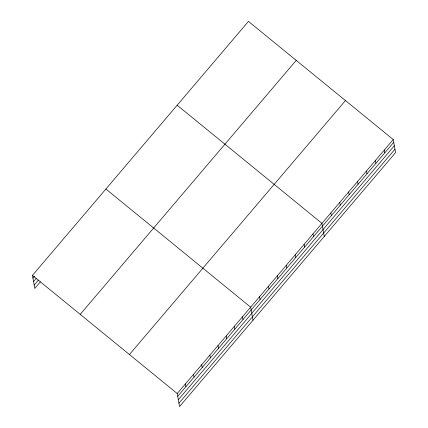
<?xml version="1.0" encoding="UTF-8"?>
<svg xmlns="http://www.w3.org/2000/svg" width="428" height="428" viewBox="0 0 428 428"><rect width="100%" height="100%" fill="white"/><g stroke="black" fill="none" stroke-linecap="round" stroke-linejoin="round"><path stroke-width="0.64" d="M32.442 275.381L248.454 21.4L393.23 139.544L395.558 152.619L179.546 406.6L177.213 393.53L32.442 275.381L34.77 288.456L40.35 281.892M32.94 278.179L34.657 276.156M33.545 281.57L36.118 278.537M34.165 285.064L38.461 280.014M80.218 314.371L296.23 60.385M129.438 354.539L345.455 100.559M177.213 393.53L393.23 139.544M177.716 396.323L393.728 142.342M178.316 399.715L394.332 145.734M178.941 403.208L394.953 149.228M177.171 105.213L321.947 223.363L324.274 236.433M105.887 189.026L250.664 307.176L252.991 320.246M384.323 150.025L384.82 152.817M375.41 160.5L375.907 163.293M366.502 170.975L366.999 173.773M357.589 181.451L358.086 184.249M348.676 191.931L349.178 194.724M339.768 202.407L340.265 205.199M330.855 212.882L331.352 215.68M313.034 233.838L313.531 236.631M304.126 244.313L304.624 247.111M295.213 254.788L295.711 257.586M286.305 265.269L286.803 268.062M277.392 275.744L277.89 278.537M268.484 286.22L268.982 289.018M259.571 296.695L260.069 299.493M242.499 316.768L242.997 319.566M234.341 326.366L234.838 329.159M226.182 335.959L226.68 338.757M218.018 345.557L218.515 348.349M209.859 355.149L210.357 357.942M201.7 364.742L202.198 367.54M193.536 374.34L194.034 377.132M185.377 383.932L185.875 386.73"/></g></svg>
